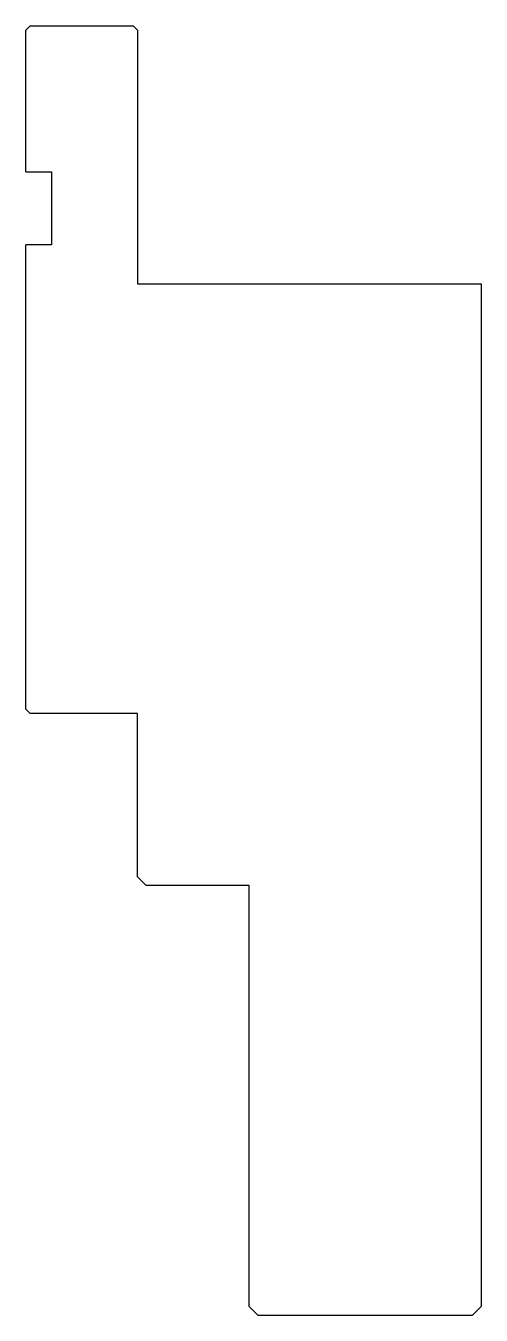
# Model space of a CAD drawing. Header units: metres. Extents: x 65 to 118, y 71 to 221.
import ezdxf

# ---------------------------------------------------------------- set-up
doc = ezdxf.new("R2010")
doc.units = ezdxf.units.M

msp = doc.modelspace()

# ---------------------------------------------------------------- linework, layer by layer
for p, q in [((65.097439, 221.332975), (64.597439, 220.832975)), ((64.597439, 204.332975), (64.597439, 220.832975)), ((65.097439, 221.332975), (77.097439, 221.332975)), ((77.597439, 220.832975), (77.097439, 221.332975)), ((77.597439, 220.832975), (77.597439, 191.332922)), ((64.597439, 204.332975), (67.597439, 204.332975)), ((67.597439, 204.332975), (67.597439, 195.832975)), ((67.597439, 195.832975), (64.597439, 195.832975)), ((64.597439, 141.832975), (64.597439, 195.832975)), ((77.597439, 191.332922), (117.597439, 191.332922)), ((117.597439, 191.332922), (117.597439, 72.332975)), ((64.597439, 141.832975), (65.097439, 141.332975)), ((77.597439, 141.332975), (65.097439, 141.332975)), ((77.597439, 122.332975), (77.597439, 141.332975)), ((77.597439, 122.332975), (78.597439, 121.332975)), ((90.597439, 121.332975), (78.597439, 121.332975)), ((90.597439, 72.332975), (90.597439, 121.332975)), ((90.597439, 72.332975), (91.597439, 71.332975)), ((116.597439, 71.332975), (117.597439, 72.332975)), ((91.597439, 71.332975), (116.597439, 71.332975))]:
    msp.add_line(p, q)

doc.saveas('drawing.dxf')
